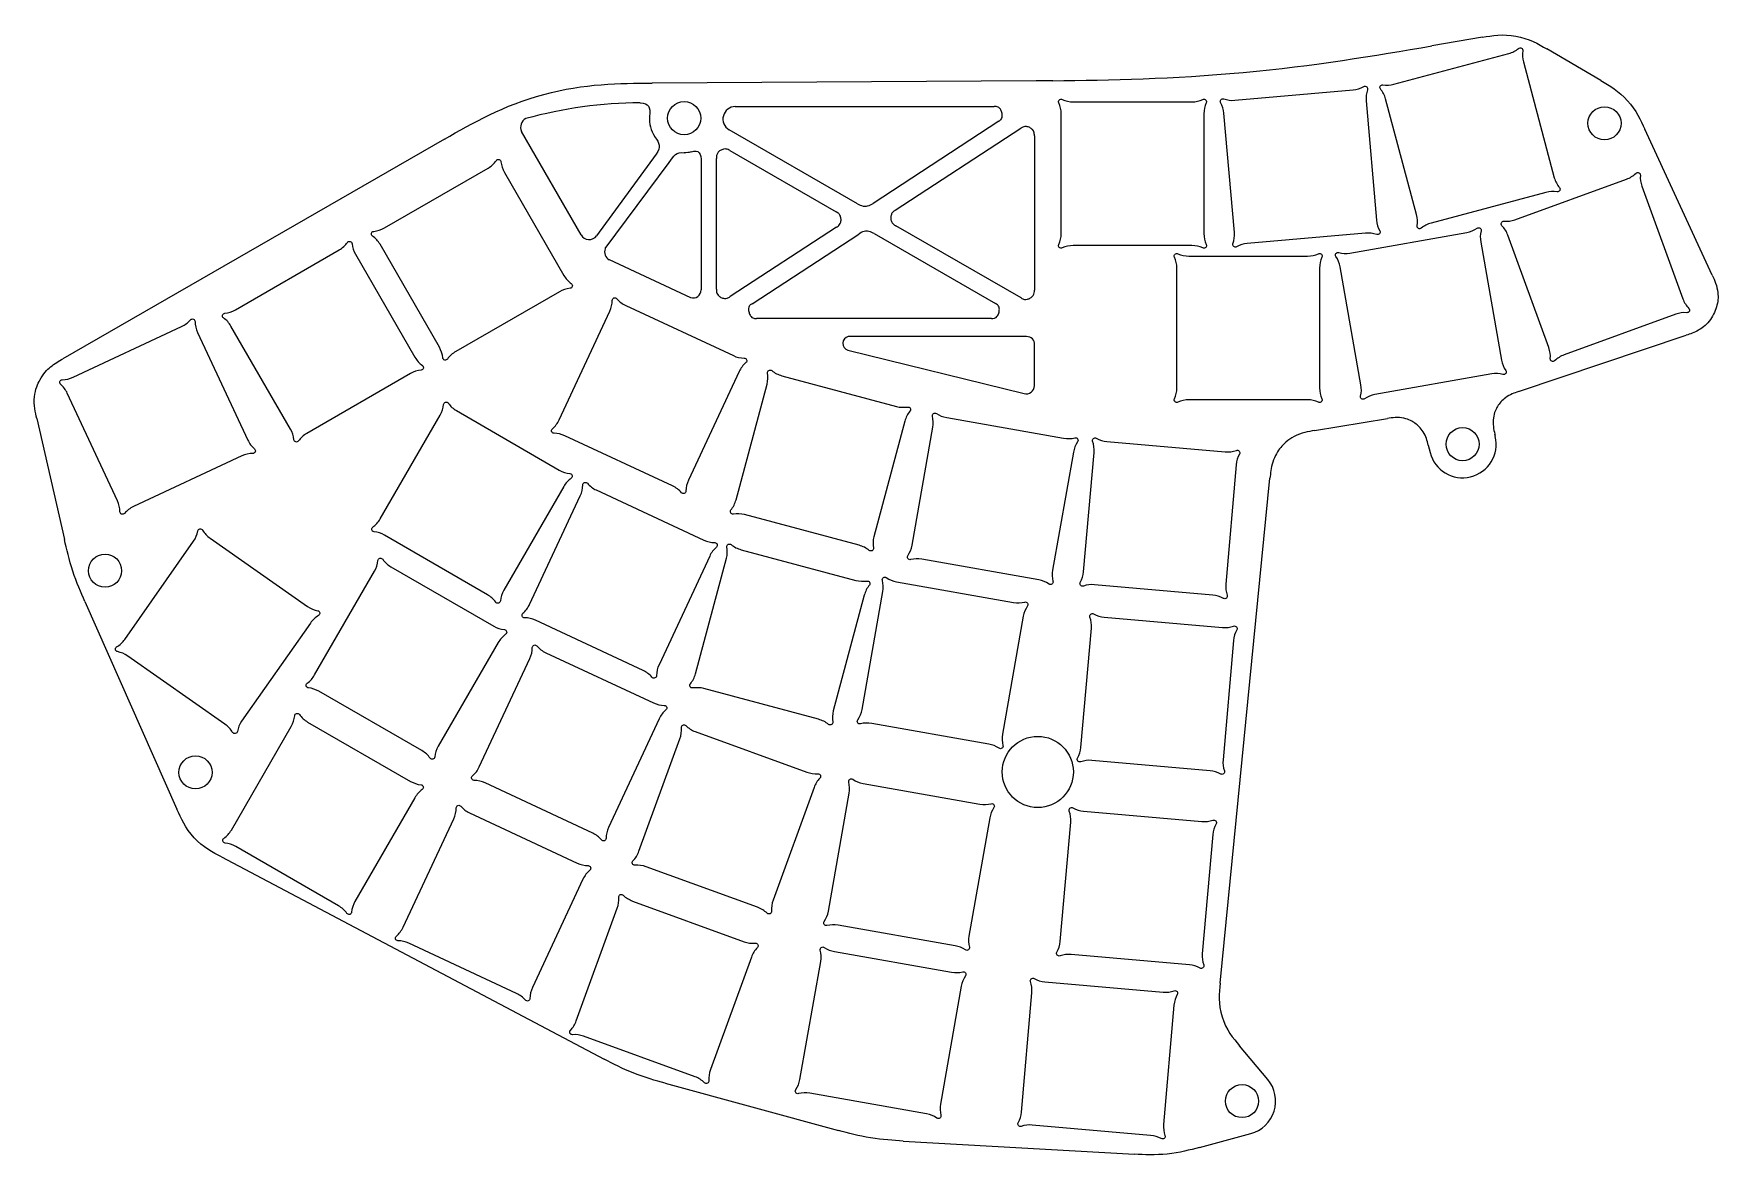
# Model space of a CAD drawing. Header units: millimetres. Extents: x -127 to 36, y -4 to 104.
import ezdxf

# ---------------------------------------------------------------- set-up
doc = ezdxf.new("R2010")
doc.units = ezdxf.units.MM
doc.layers.get('0').update_dxf_attribs({"linetype": 'CONTINUOUS'})

msp = doc.modelspace()

# ---------------------------------------------------------------- linework, layer by layer
for p, q in [((12.87, 103.71), (7.98, 102.88)), ((24.32, 99.52), (19.09, 102.58)), ((-30.29, 99.48), (-67.41, 99.28)), ((-28.68, 99.5), (-30.29, 99.48)), ((-59.38, 97.02), (-34.34, 97.02)), ((-74.3, 84.6), (-80.05, 94.61)), ((-47.55, 87.61), (-59.98, 94.77)), ((-33.91, 95.58), (-46.05, 87.65)), ((-43.91, 86.99), (-31.78, 94.91)), ((35.09, 80.7), (28.57, 94.83)), ((-87.49, 93.86), (-124.4, 72.63)), ((-30.46, 94.19), (-30.46, 79.26)), ((-67.02, 92.41), (-72.8, 84.52)), ((-71.96, 83.27), (-65.77, 91.59)), ((-62.68, 91.65), (-62.68, 79.28)), ((-61.21, 79.34), (-61.21, 92)), ((-59.91, 92.76), (-49.64, 86.84)), ((-49.6, 85.34), (-59.89, 78.63)), ((-45.95, 84.72), (-34.22, 77.96)), ((-31.75, 78.51), (-43.87, 85.49)), ((-57.75, 77.95), (-47.45, 84.68)), ((-63.68, 78.53), (-71.56, 82.18)), ((-34.61, 76.52), (-57.32, 76.52)), ((16.35, 69.45), (32.58, 74.9)), ((-126.93, 66.84), (-124.26, 55.15)), ((-3.36, 65.69), (3.68, 66.85)), ((14.12, 65.11), (14.06, 65.34)), ((7.62, 64.27), (7.8, 63.57)), ((-12.49, 12.25), (-7.68, 61.07)), ((-122.27, 49.15), (-113.38, 29.08)), ((-109.07, 24.46), (-72.05, 4.92)), ((-7.89, 2.95), (-10.63, 6.21)), ((-66.17, 2.6), (-49.39, -1.98)), ((-43.14, -3), (-20.78, -4.27)), ((-14.49, -3.61), (-9.53, -2.28))]:
    msp.add_line(p, q)
for points in [[(16.77, 102.4, 0.106792), (16.83, 101.32), (19.82, 90.13, 0.106792), (20.32, 89.17, -0.692207), (20.08, 88.77, 0.106792), (19.01, 88.71), (7.91, 85.74, 0.106792), (6.95, 85.25, -0.692207), (6.55, 85.48, 0.106792), (6.49, 86.56), (3.5, 97.75, 0.106792), (3, 98.71, -0.692207), (3.24, 99.11, 0.106792), (4.31, 99.17), (15.41, 102.14, 0.106792), (16.37, 102.63, -0.692207)], [(1.75, 98.64, 0.106792), (1.62, 97.57), (2.63, 86.02, 0.106792), (2.94, 84.99, -0.692207), (2.64, 84.64, 0.106792), (1.57, 84.77), (-9.87, 83.77, 0.106792), (-10.9, 83.45, -0.692207), (-11.26, 83.75, 0.106792), (-11.12, 84.82), (-12.13, 96.36, 0.106792), (-12.45, 97.39, -0.692207), (-12.15, 97.75, 0.106792), (-11.08, 97.62), (0.36, 98.62, 0.106792), (1.39, 98.94, -0.692207)], [(-13.84, 97.36, 0.106792), (-14.07, 96.31), (-14.07, 84.72, 0.106792), (-13.84, 83.67, -0.692207), (-14.17, 83.34, 0.106792), (-15.23, 83.56), (-26.71, 83.56, 0.106792), (-27.77, 83.34, -0.692207), (-28.1, 83.67, 0.106792), (-27.87, 84.72), (-27.87, 96.31, 0.106792), (-28.1, 97.36, -0.692207), (-27.77, 97.69, 0.106792), (-26.71, 97.46), (-15.23, 97.46, 0.106792), (-14.17, 97.69, -0.692207)], [(-75.36, 79.44, 0.106792), (-76.39, 79.11), (-86.42, 73.32, 0.106792), (-87.22, 72.6, -0.692207), (-87.67, 72.72, 0.106792), (-88, 73.74), (-93.74, 83.69, 0.106792), (-94.47, 84.49, -0.692207), (-94.35, 84.94, 0.106792), (-93.32, 85.27), (-83.29, 91.06, 0.106792), (-82.49, 91.79, -0.692207), (-82.04, 91.67, 0.106792), (-81.71, 90.64), (-75.96, 80.69, 0.106792), (-75.24, 79.89, -0.692207)], [(28.14, 90.37, 0.106792), (28.29, 89.3), (32.25, 78.42, 0.106792), (32.83, 77.5, -0.692207), (32.63, 77.08, 0.106792), (31.56, 76.93), (20.77, 73, 0.106792), (19.85, 72.43, -0.692207), (19.43, 72.63, 0.106792), (19.28, 73.7), (15.32, 84.58, 0.106792), (14.75, 85.49, -0.692207), (14.94, 85.92, 0.106792), (16.01, 86.07), (26.81, 89.99, 0.106792), (27.72, 90.57, -0.692207)], [(12.74, 84.98, 0.106792), (12.7, 83.91), (14.71, 72.5, 0.106792), (15.12, 71.5, -0.692207), (14.85, 71.11, 0.106792), (13.77, 71.16), (2.46, 69.16, 0.106792), (1.46, 68.75, -0.692207), (1.08, 69.02, 0.106792), (1.12, 70.1), (-0.89, 81.51, 0.106792), (-1.3, 82.51, -0.692207), (-1.03, 82.89, 0.106792), (0.05, 82.85), (11.36, 84.84, 0.106792), (12.36, 85.25, -0.692207)], [(-89.76, 71.53, 0.106792), (-90.79, 71.2), (-100.82, 65.41, 0.106792), (-101.62, 64.68, -0.692207), (-102.07, 64.8, 0.106792), (-102.4, 65.83), (-108.15, 75.78, 0.106792), (-108.87, 76.57, -0.692207), (-108.75, 77.03, 0.106792), (-107.72, 77.36), (-97.69, 83.15, 0.106792), (-96.89, 83.87, -0.692207), (-96.44, 83.75, 0.106792), (-96.11, 82.73), (-90.36, 72.78, 0.106792), (-89.64, 71.98, -0.692207)], [(-2.65, 82.45, 0.106792), (-2.88, 81.4), (-2.88, 69.81, 0.106792), (-2.65, 68.76, -0.692207), (-2.98, 68.43, 0.106792), (-4.04, 68.66), (-15.52, 68.66, 0.106792), (-16.58, 68.43, -0.692207), (-16.91, 68.76, 0.106792), (-16.68, 69.81), (-16.68, 81.4, 0.106792), (-16.91, 82.45, -0.692207), (-16.58, 82.78, 0.106792), (-15.52, 82.56), (-4.04, 82.56, 0.106792), (-2.98, 82.78, -0.692207)], [(-58.36, 72.25, 0.106792), (-59.01, 71.39), (-63.91, 60.89, 0.106792), (-64.15, 59.84, -0.692207), (-64.59, 59.68, 0.106792), (-65.45, 60.33), (-75.86, 65.18, 0.106792), (-76.91, 65.42, -0.692207), (-77.07, 65.86, 0.106792), (-76.42, 66.72), (-71.52, 77.22, 0.106792), (-71.28, 78.27, -0.692207), (-70.84, 78.43, 0.106792), (-69.98, 77.78), (-59.57, 72.93, 0.106792), (-58.52, 72.69, -0.692207)], [(-106.04, 63.47, 0.106792), (-107.09, 63.23), (-117.59, 58.33, 0.106792), (-118.45, 57.68, -0.692207), (-118.89, 57.84, 0.106792), (-119.13, 58.89), (-123.98, 69.3, 0.106792), (-124.63, 70.16, -0.692207), (-124.47, 70.6, 0.106792), (-123.42, 70.84), (-112.92, 75.74, 0.106792), (-112.06, 76.39, -0.692207), (-111.62, 76.23, 0.106792), (-111.38, 75.18), (-106.53, 64.77, 0.106792), (-105.88, 63.91, -0.692207)], [(-31.46, 69.27, 0.511095), (-30.46, 70.02), (-30.44, 73.99, 0.433805), (-31.21, 74.77), (-48.46, 74.77, 0.779504), (-48.49, 73.46)], [(-42.49, 67.56, 0.106792), (-42.98, 66.6), (-45.98, 55.41, 0.106792), (-46.03, 54.33, -0.692207), (-46.44, 54.1, 0.106792), (-47.4, 54.59), (-58.49, 57.56, 0.106792), (-59.57, 57.61, -0.692207), (-59.8, 58.02, 0.106792), (-59.31, 58.98), (-56.31, 70.17, 0.106792), (-56.26, 71.25, -0.692207), (-55.85, 71.48, 0.106792), (-54.89, 70.99), (-43.8, 68.02, 0.106792), (-42.72, 67.96, -0.692207)], [(-75.25, 61.08, 0.106792), (-75.97, 60.28), (-81.76, 50.25, 0.106792), (-82.09, 49.22, -0.692207), (-82.55, 49.1, 0.106792), (-83.35, 49.82), (-93.29, 55.57, 0.106792), (-94.32, 55.9, -0.692207), (-94.44, 56.35, 0.106792), (-93.72, 57.15), (-87.92, 67.18, 0.106792), (-87.59, 68.21, -0.692207), (-87.14, 68.33, 0.106792), (-86.34, 67.61), (-76.4, 61.86, 0.106792), (-75.37, 61.53, -0.692207)], [(-26.28, 64.6, 0.106792), (-26.69, 63.6), (-28.7, 52.19, 0.106792), (-28.66, 51.11, -0.692207), (-29.04, 50.84, 0.106792), (-30.04, 51.25), (-41.35, 53.25, 0.106792), (-42.43, 53.21, -0.692207), (-42.7, 53.59, 0.106792), (-42.29, 54.59), (-40.28, 66, 0.106792), (-40.32, 67.07, -0.692207), (-39.94, 67.34, 0.106792), (-38.94, 66.94), (-27.63, 64.94, 0.106792), (-26.55, 64.98, -0.692207)], [(-10.63, 63.41, 0.106792), (-10.94, 62.38), (-11.95, 50.84, 0.106792), (-11.82, 49.77, -0.692207), (-12.18, 49.46, 0.106792), (-13.21, 49.78), (-24.65, 50.78, 0.106792), (-25.72, 50.65, -0.692207), (-26.02, 51.01, 0.106792), (-25.7, 52.04), (-24.69, 63.58, 0.106792), (-24.83, 64.65, -0.692207), (-24.47, 64.95, 0.106792), (-23.44, 64.63), (-12, 63.63, 0.106792), (-10.93, 63.77, -0.692207)], [(-61.21, 54.41, 0.106792), (-61.86, 53.55), (-66.76, 43.05, 0.106792), (-67, 42, -0.692207), (-67.44, 41.84, 0.106792), (-68.3, 42.49), (-78.71, 47.35, 0.106792), (-79.76, 47.58, -0.692207), (-79.92, 48.02, 0.106792), (-79.27, 48.88), (-74.37, 59.38, 0.106792), (-74.13, 60.43, -0.692207), (-73.69, 60.59, 0.106792), (-72.83, 59.94), (-62.42, 55.09, 0.106792), (-61.37, 54.85, -0.692207)], [(-99.68, 47.81, 0.106792), (-100.47, 47.08), (-107.12, 37.59, 0.106792), (-107.53, 36.59, -0.692207), (-107.99, 36.51, 0.106792), (-108.73, 37.3), (-118.14, 43.89, 0.106792), (-119.13, 44.31, -0.692207), (-119.21, 44.77, 0.106792), (-118.42, 45.5), (-111.77, 54.99, 0.106792), (-111.36, 55.98, -0.692207), (-110.9, 56.07, 0.106792), (-110.16, 55.28), (-100.75, 48.69, 0.106792), (-99.76, 48.27, -0.692207)], [(-46.42, 50.74, 0.106792), (-46.91, 49.78), (-49.91, 38.59, 0.106792), (-49.96, 37.51, -0.692207), (-50.37, 37.28, 0.106792), (-51.33, 37.77), (-62.42, 40.74, 0.106792), (-63.5, 40.8, -0.692207), (-63.73, 41.2, 0.106792), (-63.24, 42.16), (-60.24, 53.35, 0.106792), (-60.19, 54.43, -0.692207), (-59.78, 54.66, 0.106792), (-58.82, 54.17), (-47.73, 51.2, 0.106792), (-46.65, 51.14, -0.692207)], [(-81.59, 45.99, 0.106792), (-82.31, 45.19), (-88.11, 35.16, 0.106792), (-88.44, 34.13, -0.692207), (-88.89, 34.01, 0.106792), (-89.69, 34.74), (-99.64, 40.48, 0.106792), (-100.66, 40.81, -0.692207), (-100.78, 41.26, 0.106792), (-100.06, 42.06), (-94.27, 52.09, 0.106792), (-93.94, 53.12, -0.692207), (-93.48, 53.24, 0.106792), (-92.69, 52.52), (-82.74, 46.77, 0.106792), (-81.71, 46.44, -0.692207)], [(-31.12, 48.73, 0.106792), (-31.53, 47.73), (-33.54, 36.32, 0.106792), (-33.5, 35.24, -0.692207), (-33.88, 34.97, 0.106792), (-34.88, 35.38), (-46.19, 37.37, 0.106792), (-47.27, 37.33, -0.692207), (-47.54, 37.72, 0.106792), (-47.13, 38.71), (-45.12, 50.12, 0.106792), (-45.16, 51.2, -0.692207), (-44.78, 51.47, 0.106792), (-43.78, 51.06), (-32.47, 49.07, 0.106792), (-31.39, 49.11, -0.692207)], [(-10.89, 46.42, 0.106792), (-11.21, 45.39), (-12.22, 33.85, 0.106792), (-12.08, 32.78, -0.692207), (-12.44, 32.48, 0.106792), (-13.47, 32.8), (-24.91, 33.8, 0.106792), (-25.98, 33.66, -0.692207), (-26.28, 34.02, 0.106792), (-25.96, 35.05), (-24.95, 46.59, 0.106792), (-25.09, 47.66, -0.692207), (-24.73, 47.96, 0.106792), (-23.7, 47.65), (-12.26, 46.64, 0.106792), (-11.19, 46.78, -0.692207)], [(-66.09, 38.68, 0.106792), (-66.74, 37.82), (-71.64, 27.32, 0.106792), (-71.88, 26.27, -0.692207), (-72.32, 26.11, 0.106792), (-73.17, 26.76), (-83.58, 31.62, 0.106792), (-84.64, 31.86, -0.692207), (-84.8, 32.3, 0.106792), (-84.14, 33.16), (-79.25, 43.66, 0.106792), (-79.01, 44.71, -0.692207), (-78.57, 44.87, 0.106792), (-77.71, 44.21), (-67.3, 39.36, 0.106792), (-66.25, 39.12, -0.692207)], [(-89.65, 30.99, 0.106792), (-90.37, 30.19), (-96.16, 20.16, 0.106792), (-96.49, 19.13, -0.692207), (-96.94, 19.01, 0.106792), (-97.74, 19.73), (-107.69, 25.48, 0.106792), (-108.72, 25.81, -0.692207), (-108.84, 26.26, 0.106792), (-108.11, 27.06), (-102.32, 37.09, 0.106792), (-101.99, 38.12, -0.692207), (-101.54, 38.24, 0.106792), (-100.74, 37.51), (-90.79, 31.77, 0.106792), (-89.77, 31.44, -0.692207)], [(-51.2, 32.09, 0.106792), (-51.77, 31.17), (-55.73, 20.29, 0.106792), (-55.88, 19.22, -0.692207), (-56.31, 19.02, 0.106792), (-57.22, 19.6), (-68.01, 23.52, 0.106792), (-69.08, 23.67, -0.692207), (-69.28, 24.09, 0.106792), (-68.7, 25.01), (-64.74, 35.89, 0.106792), (-64.59, 36.96, -0.692207), (-64.17, 37.16, 0.106792), (-63.26, 36.59), (-52.46, 32.66, 0.106792), (-51.4, 32.51, -0.692207)], [(-34.37, 29.23, 0.106792), (-34.78, 28.23), (-36.79, 16.82, 0.106792), (-36.75, 15.74, -0.692207), (-37.13, 15.47, 0.106792), (-38.13, 15.88), (-49.44, 17.87, 0.106792), (-50.52, 17.83, -0.692207), (-50.79, 18.22, 0.106792), (-50.38, 19.21), (-48.37, 30.62, 0.106792), (-48.41, 31.7, -0.692207), (-48.03, 31.97, 0.106792), (-47.03, 31.56), (-35.72, 29.57, 0.106792), (-34.64, 29.61, -0.692207)], [(-73.45, 23.19, 0.106792), (-74.11, 22.33), (-79, 11.83, 0.106792), (-79.24, 10.78, -0.692207), (-79.68, 10.62, 0.106792), (-80.54, 11.27), (-90.95, 16.12, 0.106792), (-92, 16.36, -0.692207), (-92.16, 16.8, 0.106792), (-91.51, 17.66), (-86.61, 28.16, 0.106792), (-86.37, 29.21, -0.692207), (-85.93, 29.37, 0.106792), (-85.08, 28.72), (-74.67, 23.87, 0.106792), (-73.61, 23.63, -0.692207)], [(-12.89, 27.66, 0.106792), (-13.21, 26.63), (-14.22, 15.09, 0.106792), (-14.08, 14.02, -0.692207), (-14.44, 13.72, 0.106792), (-15.47, 14.04), (-26.91, 15.04, 0.106792), (-27.98, 14.9, -0.692207), (-28.28, 15.26, 0.106792), (-27.96, 16.29), (-26.95, 27.83, 0.106792), (-27.09, 28.9, -0.692207), (-26.73, 29.21, 0.106792), (-25.7, 28.89), (-14.26, 27.89, 0.106792), (-13.19, 28.02, -0.692207)], [(-57.25, 15.7, 0.106792), (-57.83, 14.78), (-61.79, 3.9, 0.106792), (-61.94, 2.83, -0.692207), (-62.36, 2.63, 0.106792), (-63.27, 3.21), (-74.07, 7.13, 0.106792), (-75.13, 7.28, -0.692207), (-75.33, 7.7, 0.106792), (-74.76, 8.62), (-70.8, 19.5, 0.106792), (-70.65, 20.57, -0.692207), (-70.22, 20.77, 0.106792), (-69.31, 20.2), (-58.52, 16.27, 0.106792), (-57.45, 16.12, -0.692207)], [(-37.12, 12.98, 0.106792), (-37.53, 11.98), (-39.54, 0.57, 0.106792), (-39.5, -0.51, -0.692207), (-39.88, -0.78, 0.106792), (-40.88, -0.37), (-52.19, 1.62, 0.106792), (-53.27, 1.58, -0.692207), (-53.54, 1.97, 0.106792), (-53.13, 2.96), (-51.12, 14.37, 0.106792), (-51.16, 15.45, -0.692207), (-50.78, 15.72, 0.106792), (-49.78, 15.31), (-38.47, 13.32, 0.106792), (-37.39, 13.36, -0.692207)], [(-16.64, 11.17, 0.106792), (-16.96, 10.14), (-17.97, -1.4, 0.106792), (-17.83, -2.47, -0.692207), (-18.19, -2.77, 0.106792), (-19.22, -2.45), (-30.66, -1.45, 0.106792), (-31.73, -1.59, -0.692207), (-32.03, -1.23, 0.106792), (-31.71, -0.2), (-30.7, 11.34, 0.106792), (-30.84, 12.41, -0.692207), (-30.48, 12.71, 0.106792), (-29.45, 12.4), (-18.01, 11.39, 0.106792), (-16.94, 11.53, -0.692207)]]:
    msp.add_lwpolyline(points, format="xyb", close=True)
for centre, radius in [((-64.33, 95.89), 1.6), ((24.67, 95.39), 1.6), ((10.95, 64.37), 1.6), ((-120.33, 52.14), 1.6), ((-30.13, 32.68), 3.44), ((-111.58, 32.64), 1.6), ((-10.38, 0.86), 1.6)]:
    msp.add_circle(centre, radius)
for centre, radius, start, end in [((-68.4, 55.29), 42.08, 90.2406, 105.4847), ((-59.38, 95.81), 1.2, 90.0009, 240.0644), ((-79.21, 95.02), 0.934, 117.7246, 206.0152), ((-64.39, 95.85), 3.29, 176.335, 212.2419), ((-64.47, 96.19), 3.64, 272.0418, 283.3287), ((-73.52, 85.05), 0.9, 210.2471, 323.6894), ((-71.14, 82.95), 0.876, 158.8001, 241.0046), ((-63.46, 79.27), 0.771, -107.2543, 0.9583), ((10.95, 64.37), 3.25, -165.722, 13.2704), ((-10.38, 0.86), 3.25, -74.9035, 39.9972)]:
    msp.add_arc(centre, radius, start, end)
for points, knots in [([(-28.68, 99.5), (-23.01, 99.58), (-17.16, 99.67), (-3.37, 100.94), (2.39, 101.92), (7.98, 102.88)], [0, 0, 0, 0, 1.701306, 1.701306, 3.402613, 3.402613, 3.402613, 3.402613]), ([(12.87, 103.71), (13.8, 103.87), (14.86, 104.05), (17.35, 103.6), (18.28, 103.05), (19.09, 102.58)], [0, 0, 0, 0, 0.2820937, 0.2820937, 0.5641874, 0.5641874, 0.5641874, 0.5641874]), ([(24.32, 99.52), (25.14, 99.04), (26.06, 98.5), (27.73, 96.65), (28.18, 95.69), (28.57, 94.83)], [0, 0, 0, 0, 0.2847155, 0.2847155, 0.5694309, 0.5694309, 0.5694309, 0.5694309]), ([(-87.49, 93.86), (-84.77, 95.43), (-81.8, 97.13), (-73.98, 99.24), (-70.56, 99.26), (-67.41, 99.28)], [0, 0, 0, 0, 0.943912, 0.943912, 1.887825, 1.887825, 1.887825, 1.887825]), ([(-33.91, 95.58), (-33.83, 95.63), (-33.74, 95.69), (-33.64, 95.81), (-33.61, 95.86), (-33.56, 96.01), (-33.56, 96.08), (-33.56, 96.28), (-33.59, 96.41), (-33.67, 96.63), (-33.73, 96.74), (-33.86, 96.89), (-33.92, 96.93), (-34.03, 96.99), (-34.09, 97), (-34.21, 97.02), (-34.27, 97.02), (-34.34, 97.02)], [0, 0, 0, 0, 0.0297614, 0.0297614, 0.0475968, 0.0475968, 0.0656789, 0.0656789, 0.0950197, 0.0950197, 0.1219372, 0.1219372, 0.1437108, 0.1437108, 0.1702854, 0.1702854, 0.1979712, 0.1979712, 0.1979712, 0.1979712]), ([(-30.46, 94.19), (-30.46, 94.31), (-30.46, 94.43), (-30.52, 94.61), (-30.56, 94.69), (-30.71, 94.86), (-30.8, 94.92), (-30.99, 95.02), (-31.11, 95.06), (-31.34, 95.09), (-31.42, 95.07), (-31.6, 95.02), (-31.69, 94.96), (-31.78, 94.91)], [0, 0, 0, 0, 0.0355541, 0.0355541, 0.0522277, 0.0522277, 0.0689347, 0.0689347, 0.0870626, 0.0870626, 0.1024166, 0.1024166, 0.1272162, 0.1272162, 0.1272162, 0.1272162]), ([(-59.91, 92.76), (-60.01, 92.82), (-60.12, 92.88), (-60.32, 92.91), (-60.41, 92.92), (-60.63, 92.86), (-60.74, 92.82), (-60.92, 92.7), (-61.01, 92.63), (-61.14, 92.44), (-61.17, 92.36), (-61.21, 92.19), (-61.21, 92.1), (-61.21, 92)], [0, 0, 0, 0, 0.0365195, 0.0365195, 0.052629, 0.052629, 0.0684351, 0.0684351, 0.0838783, 0.0838783, 0.0970359, 0.0970359, 0.114248, 0.114248, 0.114248, 0.114248]), ([(-49.6, 85.34), (-49.49, 85.41), (-49.38, 85.48), (-49.26, 85.65), (-49.22, 85.73), (-49.16, 85.96), (-49.15, 86.08), (-49.18, 86.28), (-49.2, 86.39), (-49.31, 86.59), (-49.37, 86.66), (-49.49, 86.76), (-49.57, 86.8), (-49.64, 86.84)], [0, 0, 0, 0, 0.0374726, 0.0374726, 0.0532706, 0.0532706, 0.0684542, 0.0684542, 0.0810891, 0.0810891, 0.091297, 0.091297, 0.1028502, 0.1028502, 0.1028502, 0.1028502]), ([(-47.55, 87.61), (-47.41, 87.53), (-47.24, 87.43), (-46.88, 87.37), (-46.73, 87.37), (-46.37, 87.45), (-46.2, 87.56), (-46.05, 87.65)], [0, 0, 0, 0, 0.0507634, 0.0507634, 0.0850561, 0.0850561, 0.1382146, 0.1382146, 0.1382146, 0.1382146]), ([(-43.91, 86.99), (-44.01, 86.92), (-44.12, 86.85), (-44.24, 86.68), (-44.29, 86.6), (-44.34, 86.37), (-44.35, 86.25), (-44.33, 86.05), (-44.3, 85.94), (-44.19, 85.74), (-44.13, 85.67), (-44.01, 85.57), (-43.94, 85.53), (-43.87, 85.49)], [0, 0, 0, 0, 0.0374728, 0.0374728, 0.0532707, 0.0532707, 0.0684542, 0.0684542, 0.0810884, 0.0810884, 0.0912956, 0.0912956, 0.1028475, 0.1028475, 0.1028475, 0.1028475]), ([(-45.95, 84.72), (-46.1, 84.8), (-46.26, 84.9), (-46.62, 84.96), (-46.77, 84.96), (-47.14, 84.88), (-47.3, 84.77), (-47.45, 84.68)], [0, 0, 0, 0, 0.050763, 0.050763, 0.0850557, 0.0850557, 0.1382153, 0.1382153, 0.1382153, 0.1382153]), ([(35.09, 80.7), (35.32, 80.21), (35.56, 79.68), (35.68, 78.57), (35.64, 78.11), (35.36, 77.17), (35.13, 76.68), (34.44, 75.82), (34.07, 75.55), (33.36, 75.16), (32.96, 75.02), (32.58, 74.9)], [0, 0, 0, 0, 0.1637648, 0.1637648, 0.2775094, 0.2775094, 0.390335, 0.390335, 0.5064502, 0.5064502, 0.6484362, 0.6484362, 0.6484362, 0.6484362]), ([(-61.21, 79.34), (-61.21, 79.22), (-61.21, 79.1), (-61.14, 78.92), (-61.1, 78.84), (-60.95, 78.68), (-60.86, 78.61), (-60.67, 78.51), (-60.55, 78.47), (-60.32, 78.44), (-60.24, 78.46), (-60.06, 78.51), (-59.97, 78.57), (-59.89, 78.63)], [0, 0, 0, 0, 0.0355537, 0.0355537, 0.0522277, 0.0522277, 0.0689353, 0.0689353, 0.0870647, 0.0870647, 0.1024202, 0.1024202, 0.1272254, 0.1272254, 0.1272254, 0.1272254]), ([(-31.75, 78.51), (-31.65, 78.45), (-31.54, 78.39), (-31.34, 78.36), (-31.25, 78.35), (-31.03, 78.41), (-30.92, 78.45), (-30.75, 78.57), (-30.65, 78.64), (-30.52, 78.83), (-30.49, 78.91), (-30.46, 79.08), (-30.46, 79.17), (-30.46, 79.26)], [0, 0, 0, 0, 0.0365188, 0.0365188, 0.0526288, 0.0526288, 0.0684358, 0.0684358, 0.083881, 0.083881, 0.0970406, 0.0970406, 0.114257, 0.114257, 0.114257, 0.114257]), ([(-57.75, 77.95), (-57.84, 77.9), (-57.92, 77.85), (-58.02, 77.73), (-58.05, 77.67), (-58.1, 77.53), (-58.11, 77.45), (-58.1, 77.25), (-58.07, 77.12), (-57.99, 76.9), (-57.93, 76.79), (-57.8, 76.64), (-57.74, 76.6), (-57.63, 76.55), (-57.57, 76.53), (-57.45, 76.52), (-57.39, 76.52), (-57.32, 76.52)], [0, 0, 0, 0, 0.0297618, 0.0297618, 0.0475974, 0.0475974, 0.0656795, 0.0656795, 0.0950202, 0.0950202, 0.1219351, 0.1219351, 0.1437061, 0.1437061, 0.1702756, 0.1702756, 0.1979501, 0.1979501, 0.1979501, 0.1979501]), ([(-34.61, 76.52), (-34.51, 76.52), (-34.42, 76.52), (-34.27, 76.56), (-34.21, 76.58), (-34.1, 76.67), (-34.06, 76.73), (-33.96, 76.89), (-33.91, 77.01), (-33.85, 77.24), (-33.84, 77.38), (-33.86, 77.59), (-33.89, 77.66), (-33.95, 77.76), (-33.99, 77.8), (-34.09, 77.89), (-34.16, 77.93), (-34.22, 77.96)], [0, 0, 0, 0, 0.0291443, 0.0291443, 0.0467286, 0.0467286, 0.0643579, 0.0643579, 0.0932236, 0.0932236, 0.1232914, 0.1232914, 0.1461863, 0.1461863, 0.1731073, 0.1731073, 0.20849, 0.20849, 0.20849, 0.20849]), ([(-126.93, 66.84), (-127.07, 67.46), (-127.23, 68.14), (-127.08, 69.69), (-126.82, 70.24), (-126.32, 71.17), (-125.92, 71.57), (-125.21, 72.17), (-124.79, 72.41), (-124.4, 72.63)], [0, 0, 0, 0, 0.190801, 0.190801, 0.370828, 0.370828, 0.70816, 0.70816, 1.137156, 1.137156, 1.137156, 1.137156]), ([(16.35, 69.45), (15.95, 69.32), (15.52, 69.17), (14.75, 68.6), (14.5, 68.3), (14.19, 67.79), (14, 67.41), (13.84, 66.3), (13.96, 65.8), (14.06, 65.34)], [0, 0, 0, 0, 0.1268846, 0.1268846, 0.2368662, 0.2368662, 0.325263, 0.325263, 0.4298482, 0.4298482, 0.4298482, 0.4298482]), ([(7.62, 64.27), (7.52, 64.68), (7.41, 65.12), (6.9, 65.93), (6.61, 66.2), (6.12, 66.55), (5.76, 66.77), (4.67, 67.01), (4.15, 66.93), (3.68, 66.85)], [0, 0, 0, 0, 0.1264997, 0.1264997, 0.2361064, 0.2361064, 0.3268803, 0.3268803, 0.4371321, 0.4371321, 0.4371321, 0.4371321]), ([(-3.36, 65.69), (-3.97, 65.59), (-4.65, 65.48), (-5.97, 64.78), (-6.39, 64.35), (-6.92, 63.71), (-7.21, 63.25), (-7.58, 62.08), (-7.63, 61.56), (-7.68, 61.07)], [0, 0, 0, 0, 0.1867663, 0.1867663, 0.3600379, 0.3600379, 0.564353, 0.564353, 0.7414176, 0.7414176, 0.7414176, 0.7414176]), ([(-122.27, 49.15), (-122.66, 50.04), (-123.07, 50.96), (-123.82, 53.22), (-124.04, 54.2), (-124.26, 55.15)], [0, 0, 0, 0, 0.2919958, 0.2919958, 0.5839916, 0.5839916, 0.5839916, 0.5839916]), ([(-109.07, 24.46), (-109.9, 24.9), (-110.85, 25.4), (-112.57, 27.24), (-113, 28.22), (-113.38, 29.08)], [0, 0, 0, 0, 0.2830294, 0.2830294, 0.5660587, 0.5660587, 0.5660587, 0.5660587]), ([(-12.49, 12.25), (-12.59, 11.33), (-12.69, 10.24), (-11.93, 7.76), (-11.22, 6.92), (-10.63, 6.21)], [0, 0, 0, 0, 0.2787901, 0.2787901, 0.5575803, 0.5575803, 0.5575803, 0.5575803]), ([(-66.17, 2.6), (-67.11, 2.85), (-68.08, 3.12), (-70.3, 3.99), (-71.19, 4.46), (-72.05, 4.92)], [0, 0, 0, 0, 0.2917544, 0.2917544, 0.5835088, 0.5835088, 0.5835088, 0.5835088]), ([(-43.14, -3), (-44.11, -2.94), (-45.12, -2.88), (-47.47, -2.5), (-48.45, -2.24), (-49.39, -1.98)], [0, 0, 0, 0, 0.291847, 0.291847, 0.583694, 0.583694, 0.583694, 0.583694]), ([(-14.49, -3.61), (-15.43, -3.87), (-16.41, -4.13), (-18.8, -4.38), (-19.82, -4.32), (-20.78, -4.27)], [0, 0, 0, 0, 0.2905917, 0.2905917, 0.5811833, 0.5811833, 0.5811833, 0.5811833])]:
    msp.add_open_spline(points, degree=3, knots=knots)
for points in [[(-68.58, 97.37), (-67.77, 97.35), (-67.56, 96.97), (-67.68, 96.06)], [(-67.18, 94.1), (-66.68, 93.44), (-66.58, 93.12), (-67.02, 92.41)], [(-65.77, 91.59), (-65.31, 92.28), (-65.08, 92.64), (-64.34, 92.55)], [(-63.63, 92.64), (-62.93, 92.9), (-62.65, 92.46), (-62.68, 91.65)]]:
    msp.add_open_spline(points, degree=3)

doc.saveas('drawing.dxf')
